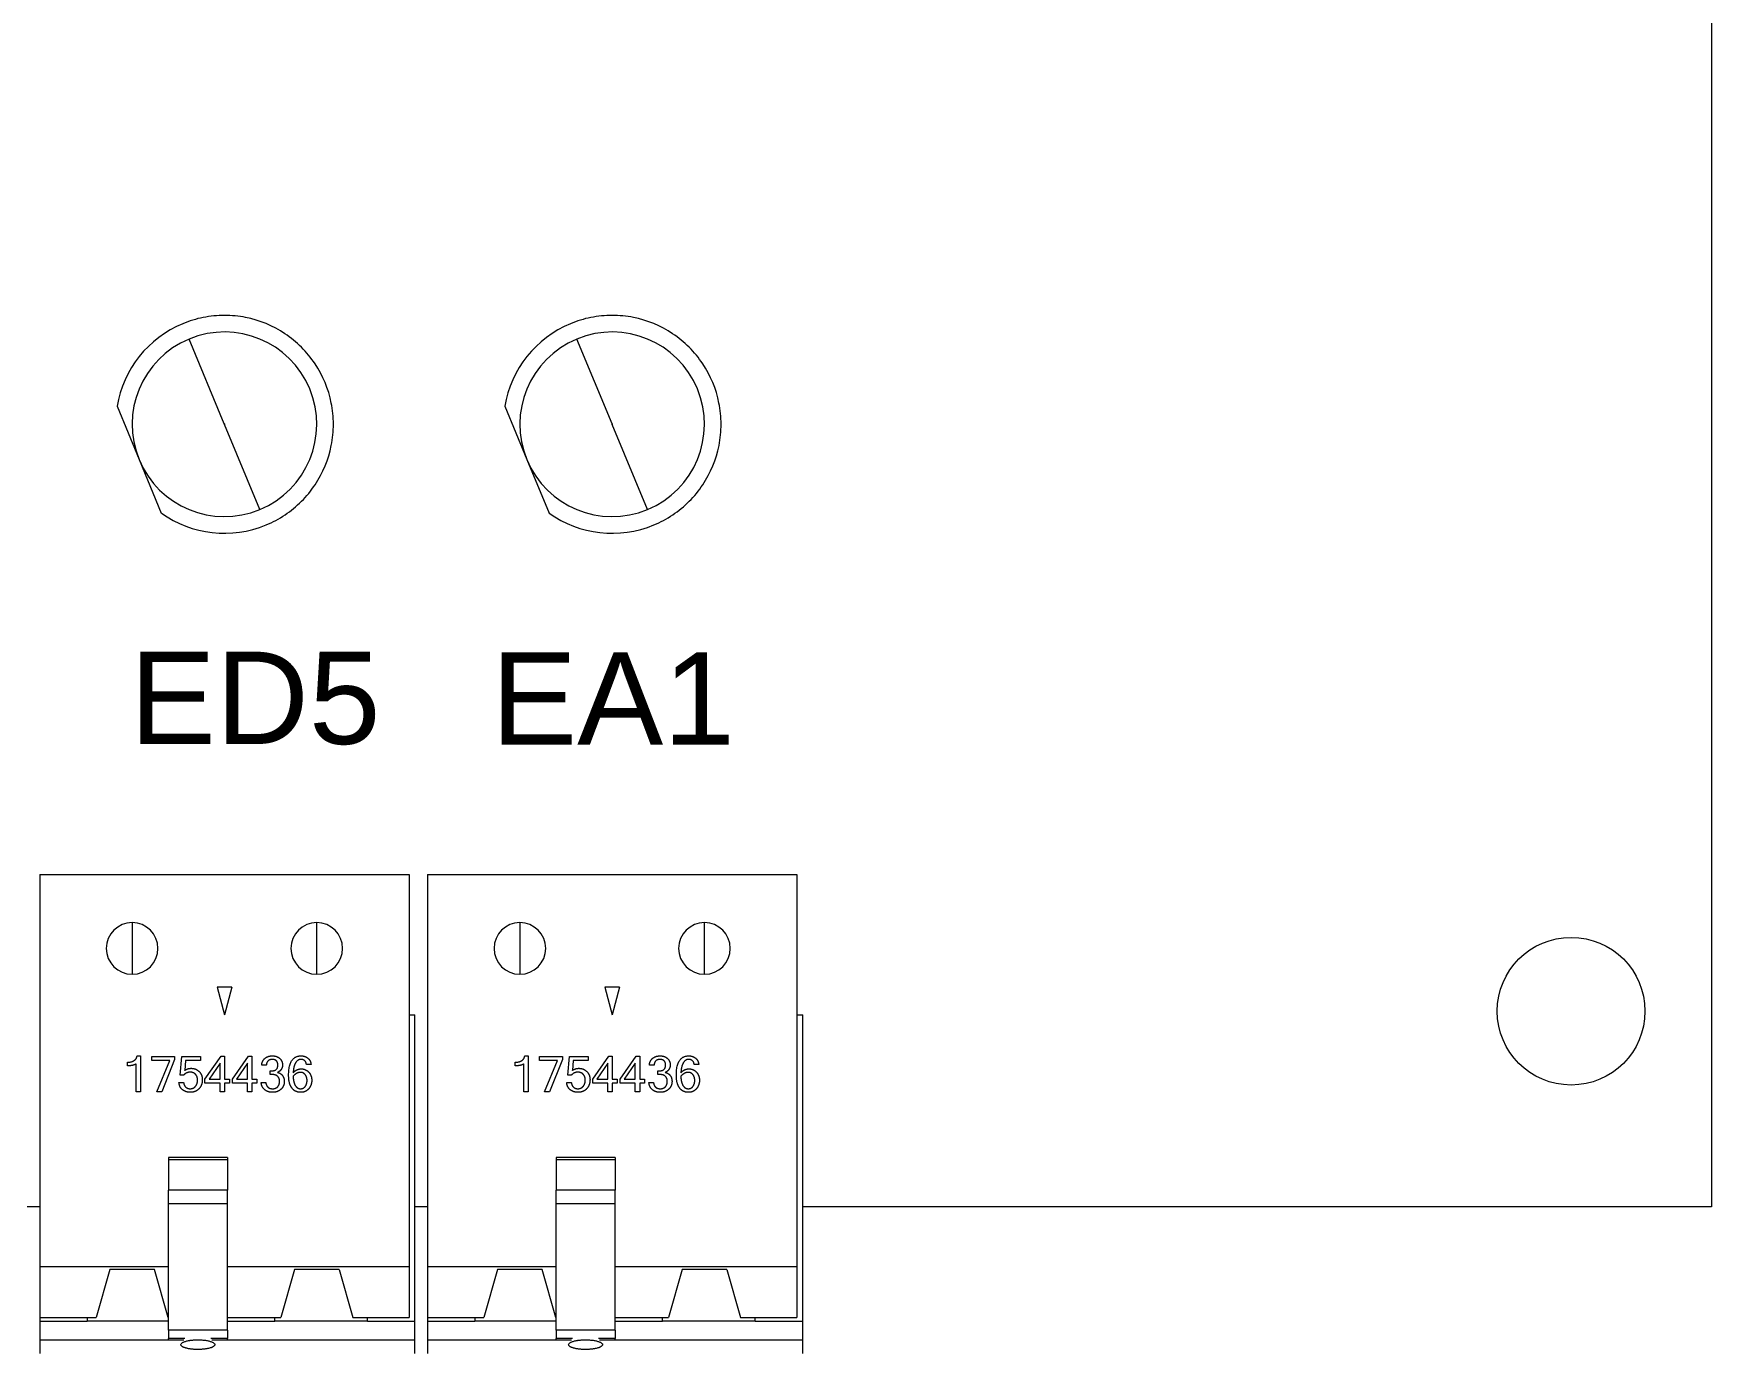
# Model space of a CAD drawing. Header units: millimetres. Extents: x -118 to 1430, y 370 to 641.
# Drawn here: x 260.44 to 305.88, y 463 to 498.75 of the extents above; entities that cross this region are included whole.
import ezdxf

# ---------------------------------------------------------------- set-up
doc = ezdxf.new("R2010")
doc.units = ezdxf.units.MM
doc.layers.add('TANGENT EDGES', color=7, linetype='Continuous', lineweight=0)
doc.layers.add('VISIBLE', color=7, linetype='Continuous', lineweight=0)
doc.styles.get("Standard").update_dxf_attribs({"font": 'arial.ttf'})

msp = doc.modelspace()

# ---------------------------------------------------------------- linework, layer by layer
at = {"layer": 'TANGENT EDGES'}
for p, q in [((265.602, 488.177), (264.648, 490.477)), ((276.102, 488.177), (275.148, 490.477)), ((266.564, 485.858), (265.61, 488.158)), ((277.064, 485.858), (276.11, 488.158)), ((263.106, 474.67), (263.106, 473.27)), ((268.106, 473.27), (268.106, 474.67)), ((273.606, 474.67), (273.606, 473.27)), ((278.606, 473.27), (278.606, 474.67)), ((265.686, 468.246), (264.086, 468.246)), ((276.186, 468.246), (274.586, 468.246)), ((265.686, 467.425), (264.086, 467.425)), ((276.186, 467.425), (274.586, 467.425)), ((264.534, 463.402), (264.086, 463.402)), ((265.686, 463.402), (265.238, 463.402)), ((275.034, 463.402), (274.586, 463.402)), ((276.186, 463.402), (275.738, 463.402))]:
    msp.add_line(p, q, dxfattribs=at)
for centre, radius, start, end in [((265.606, 488.167), 0.01, 112.5227, 292.5227), ((265.606, 488.167), 0.01, 292.5227, 112.5227), ((276.106, 488.167), 0.01, 112.5227, 292.5227), ((276.106, 488.167), 0.01, 292.5227, 112.5227), ((263.106, 473.97), 0.7, 90, 270), ((263.106, 473.97), 0.7, 270, 90), ((268.106, 473.97), 0.7, 90, 270), ((268.106, 473.97), 0.7, 270, 90), ((273.606, 473.97), 0.7, 90, 270), ((273.606, 473.97), 0.7, 270, 90), ((278.606, 473.97), 0.7, 90, 270), ((278.606, 473.97), 0.7, 270, 90)]:
    msp.add_arc(centre, radius, start, end, dxfattribs=at)
at = {"layer": 'VISIBLE'}
for p, q in [((305.877, 553.57), (305.877, 466.97)), ((262.697, 488.656), (263.297, 487.21)), ((273.197, 488.656), (273.797, 487.21)), ((263.297, 487.21), (263.896, 485.763)), ((273.797, 487.21), (274.396, 485.763)), ((260.606, 475.97), (260.606, 466.97)), ((260.606, 475.97), (270.606, 475.97)), ((270.606, 475.97), (270.606, 466.97)), ((271.106, 475.97), (271.106, 466.97)), ((271.106, 475.97), (281.106, 475.97)), ((281.106, 475.97), (281.106, 466.97)), ((265.807, 472.92), (265.405, 472.92)), ((265.405, 472.92), (265.606, 472.17)), ((265.807, 472.92), (265.606, 472.17)), ((276.307, 472.92), (275.905, 472.92)), ((275.905, 472.92), (276.106, 472.17)), ((276.307, 472.92), (276.106, 472.17)), ((270.606, 472.17), (270.766, 472.17)), ((270.766, 463.87), (270.766, 472.17)), ((281.106, 472.17), (281.266, 472.17)), ((281.266, 463.87), (281.266, 472.17)), ((262.982, 470.791), (262.982, 470.887)), ((263.211, 470.09), (263.211, 470.841)), ((263.24, 471.06), (263.334, 471.06)), ((263.334, 471.06), (263.334, 470.09)), ((263.639, 470.931), (263.639, 471.044)), ((263.639, 471.044), (264.257, 471.044)), ((264.129, 470.931), (263.639, 470.931)), ((263.773, 470.09), (264.129, 470.931)), ((264.257, 470.958), (263.91, 470.09)), ((264.257, 471.044), (264.257, 470.958)), ((264.408, 470.54), (264.448, 471.044)), ((264.448, 471.044), (264.96, 471.044)), ((264.553, 470.931), (264.532, 470.666)), ((264.96, 470.931), (264.553, 470.931)), ((264.96, 471.044), (264.96, 470.931)), ((265.079, 470.426), (265.514, 471.056)), ((265.487, 470.863), (265.194, 470.426)), ((265.487, 470.426), (265.487, 470.863)), ((265.514, 471.056), (265.61, 471.056)), ((265.61, 471.056), (265.61, 470.426)), ((265.821, 470.426), (266.255, 471.056)), ((266.228, 470.863), (265.935, 470.426)), ((266.228, 470.426), (266.228, 470.863)), ((266.255, 471.056), (266.351, 471.056)), ((266.351, 471.056), (266.351, 470.426)), ((266.74, 470.812), (266.613, 470.812)), ((267.953, 470.823), (267.827, 470.823)), ((273.482, 470.791), (273.482, 470.887)), ((273.711, 470.09), (273.711, 470.841)), ((273.74, 471.06), (273.834, 471.06)), ((273.834, 471.06), (273.834, 470.09)), ((274.139, 470.931), (274.139, 471.044)), ((274.139, 471.044), (274.757, 471.044)), ((274.629, 470.931), (274.139, 470.931)), ((274.273, 470.09), (274.629, 470.931)), ((274.757, 470.958), (274.41, 470.09)), ((274.757, 471.044), (274.757, 470.958)), ((274.908, 470.54), (274.948, 471.044)), ((274.948, 471.044), (275.46, 471.044)), ((275.053, 470.931), (275.032, 470.666)), ((275.46, 470.931), (275.053, 470.931)), ((275.46, 471.044), (275.46, 470.931)), ((275.579, 470.426), (276.014, 471.056)), ((275.987, 470.863), (275.694, 470.426)), ((275.987, 470.426), (275.987, 470.863)), ((276.014, 471.056), (276.11, 471.056)), ((276.11, 471.056), (276.11, 470.426)), ((276.321, 470.426), (276.755, 471.056)), ((276.728, 470.863), (276.435, 470.426)), ((276.728, 470.426), (276.728, 470.863)), ((276.755, 471.056), (276.851, 471.056)), ((276.851, 471.056), (276.851, 470.426)), ((277.24, 470.812), (277.113, 470.812)), ((278.453, 470.823), (278.327, 470.823)), ((264.373, 470.34), (264.5, 470.34)), ((264.504, 470.54), (264.408, 470.54)), ((265.079, 470.318), (265.079, 470.426)), ((265.194, 470.426), (265.487, 470.426)), ((265.61, 470.426), (265.739, 470.426)), ((265.739, 470.426), (265.739, 470.318)), ((265.821, 470.318), (265.821, 470.426)), ((265.935, 470.426), (266.228, 470.426)), ((266.351, 470.426), (266.48, 470.426)), ((266.48, 470.426), (266.48, 470.318)), ((266.601, 470.342), (266.728, 470.342)), ((266.845, 470.555), (266.845, 470.651)), ((266.845, 470.651), (266.873, 470.651)), ((266.892, 470.555), (266.845, 470.555)), ((274.873, 470.34), (275, 470.34)), ((275.004, 470.54), (274.908, 470.54)), ((275.579, 470.318), (275.579, 470.426)), ((275.694, 470.426), (275.987, 470.426)), ((276.11, 470.426), (276.239, 470.426)), ((276.239, 470.426), (276.239, 470.318)), ((276.321, 470.318), (276.321, 470.426)), ((276.435, 470.426), (276.728, 470.426)), ((276.851, 470.426), (276.98, 470.426)), ((276.98, 470.426), (276.98, 470.318)), ((277.101, 470.342), (277.228, 470.342)), ((277.345, 470.555), (277.345, 470.651)), ((277.345, 470.651), (277.373, 470.651)), ((277.392, 470.555), (277.345, 470.555)), ((263.334, 470.09), (263.211, 470.09)), ((263.91, 470.09), (263.773, 470.09)), ((265.487, 470.318), (265.079, 470.318)), ((265.487, 470.09), (265.487, 470.318)), ((265.61, 470.09), (265.487, 470.09)), ((265.61, 470.318), (265.61, 470.09)), ((265.739, 470.318), (265.61, 470.318)), ((266.228, 470.318), (265.821, 470.318)), ((266.228, 470.09), (266.228, 470.318)), ((266.351, 470.09), (266.228, 470.09)), ((266.48, 470.318), (266.351, 470.318)), ((266.351, 470.318), (266.351, 470.09)), ((273.834, 470.09), (273.711, 470.09)), ((274.41, 470.09), (274.273, 470.09)), ((275.987, 470.318), (275.579, 470.318)), ((275.987, 470.09), (275.987, 470.318)), ((276.11, 470.09), (275.987, 470.09)), ((276.11, 470.318), (276.11, 470.09)), ((276.239, 470.318), (276.11, 470.318)), ((276.728, 470.318), (276.321, 470.318)), ((276.728, 470.09), (276.728, 470.318)), ((276.851, 470.09), (276.728, 470.09)), ((276.98, 470.318), (276.851, 470.318)), ((276.851, 470.318), (276.851, 470.09)), ((265.686, 468.31), (264.086, 468.31)), ((264.086, 468.31), (264.086, 468.246)), ((264.086, 468.246), (264.086, 467.425)), ((265.686, 468.31), (265.686, 468.246)), ((265.686, 468.246), (265.686, 467.425)), ((276.186, 468.31), (274.586, 468.31)), ((274.586, 468.31), (274.586, 468.246)), ((274.586, 468.246), (274.586, 467.425)), ((276.186, 468.31), (276.186, 468.246)), ((276.186, 468.246), (276.186, 467.425)), ((264.086, 467.055), (264.086, 467.425)), ((265.686, 467.055), (265.686, 467.425)), ((274.586, 467.055), (274.586, 467.425)), ((276.186, 467.055), (276.186, 467.425)), ((260.606, 466.97), (260.266, 466.97)), ((260.606, 466.97), (260.606, 465.344)), ((265.686, 467.055), (264.086, 467.055)), ((264.086, 463.627), (264.086, 467.055)), ((265.686, 463.627), (265.686, 467.055)), ((270.606, 466.97), (270.606, 465.344)), ((271.106, 466.97), (270.766, 466.97)), ((271.106, 466.97), (271.106, 465.344)), ((276.186, 467.055), (274.586, 467.055)), ((274.586, 463.627), (274.586, 467.055)), ((276.186, 463.627), (276.186, 467.055)), ((281.106, 466.97), (281.106, 465.344)), ((305.877, 466.97), (281.266, 466.97)), ((264.086, 465.344), (260.606, 465.344)), ((260.606, 465.344), (260.606, 463.97)), ((270.606, 465.344), (265.686, 465.344)), ((270.606, 465.344), (270.606, 463.97)), ((274.586, 465.344), (271.106, 465.344)), ((271.106, 465.344), (271.106, 463.97)), ((281.106, 465.344), (276.186, 465.344)), ((281.106, 465.344), (281.106, 463.97)), ((262.501, 465.27), (262.131, 463.97)), ((263.711, 465.27), (262.501, 465.27)), ((264.081, 463.97), (263.711, 465.27)), ((267.501, 465.27), (267.131, 463.97)), ((268.711, 465.27), (267.501, 465.27)), ((268.711, 465.27), (269.081, 463.97)), ((273.001, 465.27), (272.631, 463.97)), ((274.211, 465.27), (273.001, 465.27)), ((274.581, 463.97), (274.211, 465.27)), ((278.001, 465.27), (277.631, 463.97)), ((279.211, 465.27), (278.001, 465.27)), ((279.211, 465.27), (279.581, 463.97)), ((260.606, 463.97), (262.131, 463.97)), ((260.606, 463.97), (260.606, 463.87)), ((261.891, 463.97), (261.891, 463.87)), ((264.081, 463.97), (264.086, 463.97)), ((265.686, 463.97), (267.131, 463.97)), ((266.971, 463.87), (266.971, 463.97)), ((269.081, 463.97), (270.606, 463.97)), ((269.481, 463.87), (269.481, 463.97)), ((271.106, 463.97), (272.631, 463.97)), ((271.106, 463.97), (271.106, 463.87)), ((272.391, 463.97), (272.391, 463.87)), ((274.581, 463.97), (274.586, 463.97)), ((276.186, 463.97), (277.631, 463.97)), ((277.471, 463.87), (277.471, 463.97)), ((279.581, 463.97), (281.106, 463.97)), ((279.981, 463.87), (279.981, 463.97)), ((260.606, 463.87), (260.606, 463.37)), ((260.606, 463.87), (261.891, 463.87)), ((264.086, 463.87), (261.891, 463.87)), ((265.686, 463.627), (264.086, 463.627)), ((264.086, 463.627), (264.086, 463.402)), ((265.686, 463.87), (266.971, 463.87)), ((265.686, 463.627), (265.686, 463.402)), ((269.481, 463.87), (266.971, 463.87)), ((269.481, 463.87), (270.766, 463.87)), ((270.766, 463.37), (270.766, 463.87)), ((271.106, 463.87), (271.106, 463.37)), ((271.106, 463.87), (272.391, 463.87)), ((274.586, 463.87), (272.391, 463.87)), ((276.186, 463.627), (274.586, 463.627)), ((274.586, 463.627), (274.586, 463.402)), ((276.186, 463.87), (277.471, 463.87)), ((276.186, 463.627), (276.186, 463.402)), ((279.981, 463.87), (277.471, 463.87)), ((279.981, 463.87), (281.266, 463.87)), ((281.266, 463.37), (281.266, 463.87)), ((260.606, 463.37), (264.504, 463.37)), ((260.606, 463.37), (260.606, 463)), ((264.086, 463.37), (264.086, 463.402)), ((265.267, 463.37), (270.766, 463.37)), ((265.686, 463.37), (265.686, 463.402)), ((270.766, 463), (270.766, 463.37)), ((271.106, 463.37), (275.004, 463.37)), ((271.106, 463.37), (271.106, 463)), ((274.586, 463.37), (274.586, 463.402)), ((275.767, 463.37), (281.266, 463.37)), ((276.186, 463.37), (276.186, 463.402)), ((281.266, 463), (281.266, 463.37))]:
    msp.add_line(p, q, dxfattribs=at)
msp.add_circle((302.077, 472.27), 2, dxfattribs=at)
for centre, radius, start, end in [((265.606, 488.167), 2.95, 112.5227, 170.4589), ((265.606, 488.167), 2.95, 101.2727, 112.5227), ((265.606, 488.167), 2.95, 90.0227, 101.2727), ((265.606, 488.167), 2.95, 78.7727, 90.0227), ((265.606, 488.167), 2.95, 56.2727, 78.7727), ((276.106, 488.167), 2.95, 112.5227, 170.4589), ((276.106, 488.167), 2.95, 101.2727, 112.5227), ((276.106, 488.167), 2.95, 90.0227, 101.2727), ((276.106, 488.167), 2.95, 78.7727, 90.0227), ((276.106, 488.167), 2.95, 56.2727, 78.7727), ((265.606, 488.167), 2.5, 112.5227, 292.5227), ((265.606, 488.167), 2.5, 292.5227, 112.5227), ((265.606, 488.167), 2.95, 45.0227, 56.2727), ((276.106, 488.167), 2.5, 112.5227, 292.5227), ((276.106, 488.167), 2.5, 292.5227, 112.5227), ((276.106, 488.167), 2.95, 45.0227, 56.2727), ((265.606, 488.167), 2.95, 33.7727, 45.0227), ((276.106, 488.167), 2.95, 33.7727, 45.0227), ((265.606, 488.167), 2.95, 11.2727, 33.7727), ((276.106, 488.167), 2.95, 11.2727, 33.7727), ((265.606, 488.167), 2.95, 0.0227, 11.2727), ((276.106, 488.167), 2.95, 0.0227, 11.2727), ((265.606, 488.167), 2.95, 348.7727, 0.0227), ((276.106, 488.167), 2.95, 348.7727, 0.0227), ((265.606, 488.167), 2.95, 326.2727, 348.7727), ((276.106, 488.167), 2.95, 326.2727, 348.7727), ((265.606, 488.167), 2.95, 315.0227, 326.2727), ((276.106, 488.167), 2.95, 315.0227, 326.2727), ((265.606, 488.167), 2.95, 303.7727, 315.0227), ((276.106, 488.167), 2.95, 303.7727, 315.0227), ((265.606, 488.167), 2.95, 234.5865, 292.5227), ((265.606, 488.167), 2.95, 292.5227, 303.7727), ((276.106, 488.167), 2.95, 234.5865, 292.5227), ((276.106, 488.167), 2.95, 292.5227, 303.7727)]:
    msp.add_arc(centre, radius, start, end, dxfattribs=at)
for points in [[(262.982, 470.887), (263.206, 470.887), (263.24, 471.06)], [(263.211, 470.841), (263.137, 470.791), (262.982, 470.791)], [(266.613, 470.812), (266.627, 470.933), (266.706, 470.997)], [(266.706, 470.997), (266.785, 471.06), (266.9, 471.06)], [(266.902, 470.964), (266.757, 470.964), (266.74, 470.812)], [(266.873, 470.651), (267.052, 470.651), (267.052, 470.815)], [(266.9, 471.06), (267.027, 471.06), (267.103, 470.991)], [(267.013, 470.926), (266.973, 470.964), (266.902, 470.964)], [(267.052, 470.815), (267.052, 470.887), (267.013, 470.926)], [(267.103, 470.991), (267.179, 470.922), (267.179, 470.812)], [(267.179, 470.812), (267.179, 470.751), (267.146, 470.697)], [(267.344, 470.536), (267.344, 471.06), (267.681, 471.06)], [(267.532, 470.871), (267.478, 470.779), (267.468, 470.605)], [(267.675, 470.964), (267.587, 470.964), (267.532, 470.871)], [(267.827, 470.823), (267.811, 470.964), (267.675, 470.964)], [(267.681, 471.06), (267.788, 471.06), (267.863, 471)], [(267.863, 471), (267.937, 470.941), (267.953, 470.823)], [(273.482, 470.887), (273.706, 470.887), (273.74, 471.06)], [(273.711, 470.841), (273.637, 470.791), (273.482, 470.791)], [(277.113, 470.812), (277.127, 470.933), (277.206, 470.997)], [(277.206, 470.997), (277.285, 471.06), (277.4, 471.06)], [(277.402, 470.964), (277.257, 470.964), (277.24, 470.812)], [(277.373, 470.651), (277.552, 470.651), (277.552, 470.815)], [(277.4, 471.06), (277.527, 471.06), (277.603, 470.991)], [(277.513, 470.926), (277.473, 470.964), (277.402, 470.964)], [(277.552, 470.815), (277.552, 470.887), (277.513, 470.926)], [(277.603, 470.991), (277.679, 470.922), (277.679, 470.812)], [(277.679, 470.812), (277.679, 470.751), (277.646, 470.697)], [(277.844, 470.536), (277.844, 471.06), (278.181, 471.06)], [(278.032, 470.871), (277.978, 470.779), (277.968, 470.605)], [(278.175, 470.964), (278.087, 470.964), (278.032, 470.871)], [(278.327, 470.823), (278.311, 470.964), (278.175, 470.964)], [(278.181, 471.06), (278.288, 471.06), (278.363, 471)], [(278.363, 471), (278.437, 470.941), (278.453, 470.823)], [(264.473, 470.14), (264.387, 470.207), (264.373, 470.34)], [(264.5, 470.34), (264.511, 470.254), (264.56, 470.212)], [(264.677, 470.619), (264.575, 470.619), (264.504, 470.54)], [(264.532, 470.666), (264.603, 470.723), (264.709, 470.723)], [(264.822, 470.561), (264.766, 470.619), (264.677, 470.619)], [(264.709, 470.723), (264.828, 470.723), (264.917, 470.639)], [(264.878, 470.403), (264.878, 470.503), (264.822, 470.561)], [(264.823, 470.237), (264.878, 470.304), (264.878, 470.403)], [(264.917, 470.639), (265.006, 470.554), (265.006, 470.414)], [(265.006, 470.414), (265.006, 470.267), (264.917, 470.17)], [(266.692, 470.147), (266.607, 470.22), (266.601, 470.342)], [(266.728, 470.342), (266.728, 470.271), (266.775, 470.22)], [(267.046, 470.507), (266.993, 470.555), (266.892, 470.555)], [(267.146, 470.697), (267.113, 470.642), (267.045, 470.614)], [(267.045, 470.614), (267.132, 470.591), (267.18, 470.525)], [(267.099, 470.368), (267.099, 470.458), (267.046, 470.507)], [(267.048, 470.225), (267.099, 470.281), (267.099, 470.368)], [(267.227, 470.371), (267.227, 470.239), (267.136, 470.156)], [(267.18, 470.525), (267.227, 470.459), (267.227, 470.371)], [(267.43, 470.193), (267.344, 470.312), (267.344, 470.536)], [(267.664, 470.613), (267.563, 470.613), (267.467, 470.51)], [(267.467, 470.51), (267.47, 470.345), (267.524, 470.258)], [(267.468, 470.605), (267.563, 470.708), (267.685, 470.708)], [(267.794, 470.551), (267.745, 470.613), (267.664, 470.613)], [(267.685, 470.708), (267.805, 470.708), (267.887, 470.621)], [(267.843, 470.392), (267.843, 470.489), (267.794, 470.551)], [(267.795, 470.233), (267.843, 470.297), (267.843, 470.392)], [(267.887, 470.621), (267.97, 470.534), (267.97, 470.4)], [(267.97, 470.4), (267.97, 470.264), (267.888, 470.169)], [(274.973, 470.14), (274.887, 470.207), (274.873, 470.34)], [(275, 470.34), (275.011, 470.254), (275.06, 470.212)], [(275.177, 470.619), (275.075, 470.619), (275.004, 470.54)], [(275.032, 470.666), (275.103, 470.723), (275.209, 470.723)], [(275.322, 470.561), (275.266, 470.619), (275.177, 470.619)], [(275.209, 470.723), (275.328, 470.723), (275.417, 470.639)], [(275.378, 470.403), (275.378, 470.503), (275.322, 470.561)], [(275.323, 470.237), (275.378, 470.304), (275.378, 470.403)], [(275.417, 470.639), (275.506, 470.554), (275.506, 470.414)], [(275.506, 470.414), (275.506, 470.267), (275.417, 470.17)], [(277.192, 470.147), (277.107, 470.22), (277.101, 470.342)], [(277.228, 470.342), (277.228, 470.271), (277.275, 470.22)], [(277.546, 470.507), (277.493, 470.555), (277.392, 470.555)], [(277.646, 470.697), (277.613, 470.642), (277.545, 470.614)], [(277.545, 470.614), (277.632, 470.591), (277.68, 470.525)], [(277.599, 470.368), (277.599, 470.458), (277.546, 470.507)], [(277.548, 470.225), (277.599, 470.281), (277.599, 470.368)], [(277.727, 470.371), (277.727, 470.239), (277.636, 470.156)], [(277.68, 470.525), (277.727, 470.459), (277.727, 470.371)], [(277.93, 470.193), (277.844, 470.312), (277.844, 470.536)], [(278.164, 470.613), (278.063, 470.613), (277.967, 470.51)], [(277.967, 470.51), (277.97, 470.345), (278.024, 470.258)], [(277.968, 470.605), (278.063, 470.708), (278.185, 470.708)], [(278.294, 470.551), (278.245, 470.613), (278.164, 470.613)], [(278.185, 470.708), (278.305, 470.708), (278.387, 470.621)], [(278.343, 470.392), (278.343, 470.489), (278.294, 470.551)], [(278.295, 470.233), (278.343, 470.297), (278.343, 470.392)], [(278.387, 470.621), (278.47, 470.534), (278.47, 470.4)], [(278.47, 470.4), (278.47, 470.264), (278.388, 470.169)], [(264.68, 470.073), (264.559, 470.073), (264.473, 470.14)], [(264.56, 470.212), (264.61, 470.17), (264.68, 470.17)], [(264.68, 470.17), (264.768, 470.17), (264.823, 470.237)], [(264.917, 470.17), (264.827, 470.073), (264.68, 470.073)], [(266.911, 470.073), (266.777, 470.073), (266.692, 470.147)], [(266.775, 470.22), (266.823, 470.17), (266.911, 470.17)], [(266.911, 470.17), (266.997, 470.17), (267.048, 470.225)], [(267.136, 470.156), (267.046, 470.073), (266.911, 470.073)], [(267.671, 470.073), (267.516, 470.073), (267.43, 470.193)], [(267.524, 470.258), (267.577, 470.17), (267.668, 470.17)], [(267.668, 470.17), (267.747, 470.17), (267.795, 470.233)], [(267.888, 470.169), (267.806, 470.073), (267.671, 470.073)], [(275.18, 470.073), (275.059, 470.073), (274.973, 470.14)], [(275.06, 470.212), (275.11, 470.17), (275.18, 470.17)], [(275.18, 470.17), (275.268, 470.17), (275.323, 470.237)], [(275.417, 470.17), (275.327, 470.073), (275.18, 470.073)], [(277.411, 470.073), (277.277, 470.073), (277.192, 470.147)], [(277.275, 470.22), (277.323, 470.17), (277.411, 470.17)], [(277.411, 470.17), (277.497, 470.17), (277.548, 470.225)], [(277.636, 470.156), (277.546, 470.073), (277.411, 470.073)], [(278.171, 470.073), (278.016, 470.073), (277.93, 470.193)], [(278.024, 470.258), (278.077, 470.17), (278.168, 470.17)], [(278.168, 470.17), (278.247, 470.17), (278.295, 470.233)], [(278.388, 470.169), (278.306, 470.073), (278.171, 470.073)]]:
    msp.add_open_spline(points, degree=2, dxfattribs=at)
for points, knots in [([(264.451, 463.198), (264.445, 463.203), (264.44, 463.208), (264.437, 463.213), (264.433, 463.218), (264.431, 463.223), (264.429, 463.228), (264.427, 463.237), (264.427, 463.247), (264.432, 463.256)], [2.0048581, 2.0048581, 2.0048581, 2.0048581, 2.0591781, 2.0591781, 2.0591781, 2.1134097, 2.1134097, 2.1134097, 2.2105486, 2.2105486, 2.2105486, 2.2105486]), ([(264.432, 463.256), (264.432, 463.257), (264.433, 463.258), (264.433, 463.259), (264.436, 463.264), (264.44, 463.269), (264.445, 463.274), (264.45, 463.279), (264.456, 463.284), (264.462, 463.289), (264.469, 463.293), (264.477, 463.298), (264.486, 463.303), (264.495, 463.307), (264.505, 463.312), (264.515, 463.316), (264.526, 463.32), (264.537, 463.324), (264.55, 463.328), (264.562, 463.332), (264.575, 463.335), (264.588, 463.338), (264.602, 463.342), (264.617, 463.345), (264.631, 463.348), (264.639, 463.349), (264.647, 463.351), (264.654, 463.352), (264.662, 463.353), (264.67, 463.354), (264.678, 463.356), (264.694, 463.358), (264.711, 463.36), (264.727, 463.362), (264.736, 463.363), (264.744, 463.364), (264.753, 463.364), (264.762, 463.365), (264.77, 463.366), (264.779, 463.366), (264.796, 463.368), (264.814, 463.368), (264.832, 463.369), (264.85, 463.37), (264.868, 463.37), (264.886, 463.37)], [2.2105486, 2.2105486, 2.2105486, 2.2105486, 2.2216247, 2.2216247, 2.2216247, 2.2759317, 2.2759317, 2.2759317, 2.3299268, 2.3299268, 2.3299268, 2.3840773, 2.3840773, 2.3840773, 2.4384124, 2.4384124, 2.4384124, 2.4925399, 2.4925399, 2.4925399, 2.5464815, 2.5464815, 2.5464815, 2.6005234, 2.6005234, 2.6005234, 2.6274693, 2.6274693, 2.6274693, 2.6544262, 2.6544262, 2.6544262, 2.70843, 2.70843, 2.70843, 2.7353823, 2.7353823, 2.7353823, 2.7623324, 2.7623324, 2.7623324, 2.816373, 2.816373, 2.816373, 2.8702953, 2.8702953, 2.8702953, 2.8702953]), ([(264.886, 463.107), (264.874, 463.107), (264.862, 463.107), (264.85, 463.108), (264.838, 463.108), (264.826, 463.108), (264.814, 463.109), (264.803, 463.109), (264.791, 463.11), (264.779, 463.111), (264.768, 463.112), (264.756, 463.113), (264.745, 463.114), (264.733, 463.115), (264.722, 463.116), (264.711, 463.117), (264.7, 463.119), (264.689, 463.12), (264.679, 463.122), (264.668, 463.123), (264.657, 463.125), (264.647, 463.127), (264.637, 463.128), (264.627, 463.13), (264.617, 463.132), (264.608, 463.134), (264.598, 463.136), (264.589, 463.139), (264.58, 463.141), (264.571, 463.143), (264.563, 463.146), (264.554, 463.148), (264.546, 463.15), (264.538, 463.153), (264.531, 463.156), (264.523, 463.158), (264.516, 463.161), (264.509, 463.164), (264.502, 463.167), (264.496, 463.17), (264.49, 463.173), (264.484, 463.176), (264.478, 463.179), (264.473, 463.182), (264.468, 463.185), (264.463, 463.188), (264.459, 463.191), (264.454, 463.194), (264.451, 463.198)], [1.4329539, 1.4329539, 1.4329539, 1.4329539, 1.4688088, 1.4688088, 1.4688088, 1.5047575, 1.5047575, 1.5047575, 1.5406875, 1.5406875, 1.5406875, 1.5764951, 1.5764951, 1.5764951, 1.6123262, 1.6123262, 1.6123262, 1.6481983, 1.6481983, 1.6481983, 1.6840015, 1.6840015, 1.6840015, 1.7198212, 1.7198212, 1.7198212, 1.7556962, 1.7556962, 1.7556962, 1.7915158, 1.7915158, 1.7915158, 1.827353, 1.827353, 1.827353, 1.8633412, 1.8633412, 1.8633412, 1.899371, 1.899371, 1.899371, 1.9353274, 1.9353274, 1.9353274, 1.9711343, 1.9711343, 1.9711343, 2.0070686, 2.0070686, 2.0070686, 2.0070686]), ([(264.886, 463.37), (264.904, 463.37), (264.922, 463.37), (264.94, 463.369), (264.958, 463.368), (264.976, 463.368), (264.993, 463.366), (265.028, 463.364), (265.062, 463.36), (265.094, 463.356), (265.126, 463.351), (265.156, 463.345), (265.184, 463.338), (265.197, 463.335), (265.21, 463.332), (265.222, 463.328), (265.235, 463.324), (265.246, 463.32), (265.257, 463.316), (265.267, 463.312), (265.277, 463.307), (265.286, 463.303), (265.295, 463.298), (265.303, 463.294), (265.309, 463.289), (265.316, 463.284), (265.322, 463.279), (265.327, 463.274), (265.332, 463.269), (265.336, 463.264), (265.339, 463.259), (265.339, 463.258), (265.34, 463.257), (265.34, 463.256)], [0, 0, 0, 0, 0.054, 0.054, 0.054, 0.1081119, 0.1081119, 0.1081119, 0.2160335, 0.2160335, 0.2160335, 0.3239429, 0.3239429, 0.3239429, 0.3778641, 0.3778641, 0.3778641, 0.4319972, 0.4319972, 0.4319972, 0.4862463, 0.4862463, 0.4862463, 0.5402406, 0.5402406, 0.5402406, 0.5943776, 0.5943776, 0.5943776, 0.6487161, 0.6487161, 0.6487161, 0.6597773, 0.6597773, 0.6597773, 0.6597773]), ([(265.174, 463.137), (265.164, 463.134), (265.154, 463.132), (265.143, 463.13), (265.132, 463.128), (265.121, 463.126), (265.11, 463.124), (265.098, 463.122), (265.087, 463.121), (265.075, 463.119), (265.063, 463.117), (265.051, 463.116), (265.039, 463.115), (265.027, 463.114), (265.014, 463.113), (265.002, 463.112), (264.989, 463.111), (264.976, 463.11), (264.964, 463.109), (264.951, 463.109), (264.938, 463.108), (264.925, 463.108), (264.912, 463.107), (264.899, 463.107), (264.886, 463.107)], [1.1221288, 1.1221288, 1.1221288, 1.1221288, 1.1611473, 1.1611473, 1.1611473, 1.2000646, 1.2000646, 1.2000646, 1.2390162, 1.2390162, 1.2390162, 1.2780027, 1.2780027, 1.2780027, 1.316905, 1.316905, 1.316905, 1.3558904, 1.3558904, 1.3558904, 1.394915, 1.394915, 1.394915, 1.4338398, 1.4338398, 1.4338398, 1.4338398]), ([(265.321, 463.198), (265.318, 463.195), (265.314, 463.192), (265.31, 463.189), (265.306, 463.186), (265.301, 463.183), (265.296, 463.18), (265.291, 463.177), (265.286, 463.175), (265.281, 463.172), (265.275, 463.169), (265.269, 463.167), (265.263, 463.164), (265.257, 463.161), (265.25, 463.159), (265.243, 463.156), (265.236, 463.154), (265.229, 463.152), (265.222, 463.149), (265.207, 463.145), (265.191, 463.14), (265.174, 463.137)], [0.8611269, 0.8611269, 0.8611269, 0.8611269, 0.8938324, 0.8938324, 0.8938324, 0.9265792, 0.9265792, 0.9265792, 0.959467, 0.959467, 0.959467, 0.9924119, 0.9924119, 0.9924119, 1.0253249, 1.0253249, 1.0253249, 1.0581198, 1.0581198, 1.0581198, 1.1235306, 1.1235306, 1.1235306, 1.1235306]), ([(265.34, 463.256), (265.342, 463.252), (265.343, 463.248), (265.344, 463.243), (265.344, 463.238), (265.344, 463.233), (265.343, 463.228), (265.341, 463.223), (265.339, 463.218), (265.335, 463.213), (265.331, 463.208), (265.327, 463.202), (265.321, 463.198)], [0.6597773, 0.6597773, 0.6597773, 0.6597773, 0.7028642, 0.7028642, 0.7028642, 0.7568669, 0.7568669, 0.7568669, 0.8111794, 0.8111794, 0.8111794, 0.8654371, 0.8654371, 0.8654371, 0.8654371]), ([(274.951, 463.198), (274.945, 463.203), (274.94, 463.208), (274.937, 463.213), (274.933, 463.218), (274.931, 463.223), (274.929, 463.228), (274.927, 463.237), (274.927, 463.247), (274.932, 463.256)], [2.0048581, 2.0048581, 2.0048581, 2.0048581, 2.0591781, 2.0591781, 2.0591781, 2.1134097, 2.1134097, 2.1134097, 2.2105486, 2.2105486, 2.2105486, 2.2105486]), ([(274.932, 463.256), (274.932, 463.257), (274.933, 463.258), (274.933, 463.259), (274.936, 463.264), (274.94, 463.269), (274.945, 463.274), (274.95, 463.279), (274.956, 463.284), (274.962, 463.289), (274.969, 463.293), (274.977, 463.298), (274.986, 463.303), (274.995, 463.307), (275.005, 463.312), (275.015, 463.316), (275.026, 463.32), (275.037, 463.324), (275.05, 463.328), (275.062, 463.332), (275.075, 463.335), (275.088, 463.338), (275.102, 463.342), (275.117, 463.345), (275.131, 463.348), (275.139, 463.349), (275.147, 463.351), (275.154, 463.352), (275.162, 463.353), (275.17, 463.354), (275.178, 463.356), (275.194, 463.358), (275.211, 463.36), (275.227, 463.362), (275.236, 463.363), (275.244, 463.364), (275.253, 463.364), (275.262, 463.365), (275.27, 463.366), (275.279, 463.366), (275.296, 463.368), (275.314, 463.368), (275.332, 463.369), (275.35, 463.37), (275.368, 463.37), (275.386, 463.37)], [2.2105486, 2.2105486, 2.2105486, 2.2105486, 2.2216247, 2.2216247, 2.2216247, 2.2759317, 2.2759317, 2.2759317, 2.3299268, 2.3299268, 2.3299268, 2.3840773, 2.3840773, 2.3840773, 2.4384124, 2.4384124, 2.4384124, 2.4925399, 2.4925399, 2.4925399, 2.5464815, 2.5464815, 2.5464815, 2.6005234, 2.6005234, 2.6005234, 2.6274693, 2.6274693, 2.6274693, 2.6544262, 2.6544262, 2.6544262, 2.70843, 2.70843, 2.70843, 2.7353823, 2.7353823, 2.7353823, 2.7623324, 2.7623324, 2.7623324, 2.816373, 2.816373, 2.816373, 2.8702953, 2.8702953, 2.8702953, 2.8702953]), ([(275.386, 463.107), (275.374, 463.107), (275.362, 463.107), (275.35, 463.108), (275.338, 463.108), (275.326, 463.108), (275.314, 463.109), (275.303, 463.109), (275.291, 463.11), (275.279, 463.111), (275.268, 463.112), (275.256, 463.113), (275.245, 463.114), (275.233, 463.115), (275.222, 463.116), (275.211, 463.117), (275.2, 463.119), (275.189, 463.12), (275.179, 463.122), (275.168, 463.123), (275.157, 463.125), (275.147, 463.127), (275.137, 463.128), (275.127, 463.13), (275.117, 463.132), (275.108, 463.134), (275.098, 463.136), (275.089, 463.139), (275.08, 463.141), (275.071, 463.143), (275.063, 463.146), (275.054, 463.148), (275.046, 463.15), (275.038, 463.153), (275.031, 463.156), (275.023, 463.158), (275.016, 463.161), (275.009, 463.164), (275.002, 463.167), (274.996, 463.17), (274.99, 463.173), (274.984, 463.176), (274.978, 463.179), (274.973, 463.182), (274.968, 463.185), (274.963, 463.188), (274.959, 463.191), (274.954, 463.194), (274.951, 463.198)], [1.4329539, 1.4329539, 1.4329539, 1.4329539, 1.4688088, 1.4688088, 1.4688088, 1.5047575, 1.5047575, 1.5047575, 1.5406875, 1.5406875, 1.5406875, 1.5764951, 1.5764951, 1.5764951, 1.6123262, 1.6123262, 1.6123262, 1.6481983, 1.6481983, 1.6481983, 1.6840015, 1.6840015, 1.6840015, 1.7198212, 1.7198212, 1.7198212, 1.7556962, 1.7556962, 1.7556962, 1.7915158, 1.7915158, 1.7915158, 1.827353, 1.827353, 1.827353, 1.8633412, 1.8633412, 1.8633412, 1.899371, 1.899371, 1.899371, 1.9353274, 1.9353274, 1.9353274, 1.9711343, 1.9711343, 1.9711343, 2.0070686, 2.0070686, 2.0070686, 2.0070686]), ([(275.386, 463.37), (275.404, 463.37), (275.422, 463.37), (275.44, 463.369), (275.458, 463.368), (275.476, 463.368), (275.493, 463.366), (275.528, 463.364), (275.562, 463.36), (275.594, 463.356), (275.626, 463.351), (275.656, 463.345), (275.684, 463.338), (275.697, 463.335), (275.71, 463.332), (275.722, 463.328), (275.735, 463.324), (275.746, 463.32), (275.757, 463.316), (275.767, 463.312), (275.777, 463.307), (275.786, 463.303), (275.795, 463.298), (275.803, 463.294), (275.809, 463.289), (275.816, 463.284), (275.822, 463.279), (275.827, 463.274), (275.832, 463.269), (275.836, 463.264), (275.839, 463.259), (275.839, 463.258), (275.84, 463.257), (275.84, 463.256)], [0, 0, 0, 0, 0.054, 0.054, 0.054, 0.1081119, 0.1081119, 0.1081119, 0.2160335, 0.2160335, 0.2160335, 0.3239429, 0.3239429, 0.3239429, 0.3778641, 0.3778641, 0.3778641, 0.4319972, 0.4319972, 0.4319972, 0.4862463, 0.4862463, 0.4862463, 0.5402406, 0.5402406, 0.5402406, 0.5943776, 0.5943776, 0.5943776, 0.6487161, 0.6487161, 0.6487161, 0.6597773, 0.6597773, 0.6597773, 0.6597773]), ([(275.674, 463.137), (275.664, 463.134), (275.654, 463.132), (275.643, 463.13), (275.632, 463.128), (275.621, 463.126), (275.61, 463.124), (275.598, 463.122), (275.587, 463.121), (275.575, 463.119), (275.563, 463.117), (275.551, 463.116), (275.539, 463.115), (275.527, 463.114), (275.514, 463.113), (275.502, 463.112), (275.489, 463.111), (275.476, 463.11), (275.464, 463.109), (275.451, 463.109), (275.438, 463.108), (275.425, 463.108), (275.412, 463.107), (275.399, 463.107), (275.386, 463.107)], [1.1221288, 1.1221288, 1.1221288, 1.1221288, 1.1611473, 1.1611473, 1.1611473, 1.2000646, 1.2000646, 1.2000646, 1.2390162, 1.2390162, 1.2390162, 1.2780027, 1.2780027, 1.2780027, 1.316905, 1.316905, 1.316905, 1.3558904, 1.3558904, 1.3558904, 1.394915, 1.394915, 1.394915, 1.4338398, 1.4338398, 1.4338398, 1.4338398]), ([(275.821, 463.198), (275.818, 463.195), (275.814, 463.192), (275.81, 463.189), (275.806, 463.186), (275.801, 463.183), (275.796, 463.18), (275.791, 463.177), (275.786, 463.175), (275.781, 463.172), (275.775, 463.169), (275.769, 463.167), (275.763, 463.164), (275.757, 463.161), (275.75, 463.159), (275.743, 463.156), (275.736, 463.154), (275.729, 463.152), (275.722, 463.149), (275.707, 463.145), (275.691, 463.14), (275.674, 463.137)], [0.8611269, 0.8611269, 0.8611269, 0.8611269, 0.8938324, 0.8938324, 0.8938324, 0.9265792, 0.9265792, 0.9265792, 0.959467, 0.959467, 0.959467, 0.9924119, 0.9924119, 0.9924119, 1.0253249, 1.0253249, 1.0253249, 1.0581198, 1.0581198, 1.0581198, 1.1235306, 1.1235306, 1.1235306, 1.1235306]), ([(275.84, 463.256), (275.842, 463.252), (275.843, 463.248), (275.844, 463.243), (275.844, 463.238), (275.844, 463.233), (275.843, 463.228), (275.841, 463.223), (275.839, 463.218), (275.835, 463.213), (275.831, 463.208), (275.827, 463.202), (275.821, 463.198)], [0.6597773, 0.6597773, 0.6597773, 0.6597773, 0.7028642, 0.7028642, 0.7028642, 0.7568669, 0.7568669, 0.7568669, 0.8111794, 0.8111794, 0.8111794, 0.8654371, 0.8654371, 0.8654371, 0.8654371])]:
    msp.add_open_spline(points, degree=3, knots=knots, dxfattribs=at)

# ---------------------------------------------------------------- texts
at = {"char_height": 2.5, "attachment_point": 5}
for s, insert in [('ED5', (266.438, 480.741)), ('EA1', (276.13, 480.741))]:
    msp.add_mtext_dynamic_manual_height_columns(s, width=26.81393, gutter_width=12.5, heights=[0], dxfattribs=dict(at, insert=insert))

doc.saveas('drawing.dxf')
